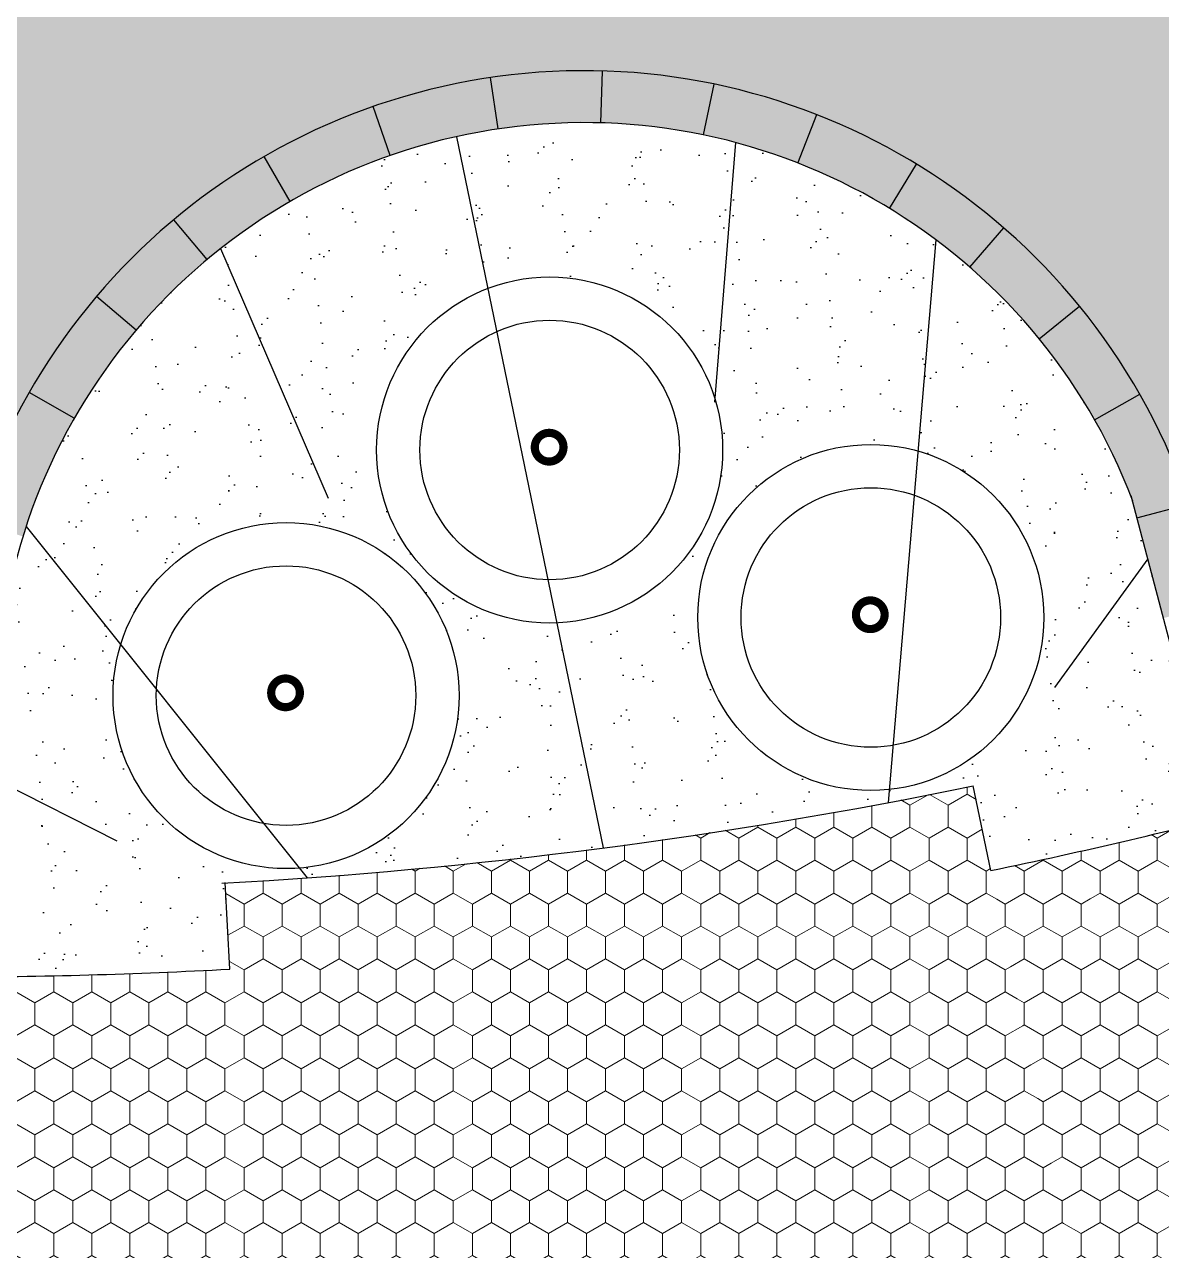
# Model space of a CAD drawing. Header units: millimetres. Extents: x -164772 to 106339, y -135449 to 107526.
# Drawn here: x -68969 to -55824, y -70044 to -55873 of the extents above; entities that cross this region are included whole.
import ezdxf

# ---------------------------------------------------------------- set-up
doc = ezdxf.new("R2010")
doc.units = ezdxf.units.MM
for name, color, linetype, lineweight, true_color in [('graas', 7, 'Continuous', 25, 0x83f83f), ('hatch', 7, 'Continuous', 9, 0x4a4a4a), ('plants', 7, 'Continuous', 30, 0x3d5129)]:
    doc.layers.add(name, color=color, linetype=linetype, lineweight=lineweight, true_color=true_color)
doc.layers.add('paving', color=250, linetype='Continuous', lineweight=25)
doc.layers.add('project line', color=250, linetype='Continuous')
doc.linetypes.add('зигзаг', pattern='A,0.00254,-5.08,[131,ltypeshp.shx,S=5.08,R=0,X=-5.08,Y=0],-10.16,[131,ltypeshp.shx,S=5.08,R=180,X=5.08,Y=0],-5.08', length=20.32254)
pattern_1 = [(90, (0, 0), (-219.9704516, 381), [254, -508]), (210, (0, 0), (-219.9704530418713, -380.9999991675352), [254, -508]), (150, (0, 0), (-439.9409046418711, 8.324647552006501e-07), [-508, 254])]

# ---------------------------------------------------------------- blocks, each defined once
blk = doc.blocks.new('Р')
at = {"layer": 'plants', "const_width": 0.1885352972114263}
blk.add_lwpolyline([(63573.59903664942, 42000.92048726147, 1), (63574.26256520773, 42000.92048726147, 1)], format="xyb", close=True, dxfattribs=at)
at = {"layer": 'plants'}
blk.add_circle((63573.86653953586, 42000.90911318984), 4, dxfattribs=at)
at = {"layer": 'plants', "linetype": 'зигзаг', "ltscale": 0.1}
blk.add_circle((63573.86653953586, 42000.90911318984), 3, dxfattribs=at)

msp = doc.modelspace()

# ---------------------------------------------------------------- hatches: boundary and pattern name
at = {"layer": 'graas'}
h = msp.add_hatch(dxfattribs=at)
h.set_pattern_fill('AR-SAND', color=256, scale=15, angle=90, style=0)
h.set_pattern_definition([(127.5, (20086131.42996069, -35164892.85989393), (-734.1198559940135, -24.00046943976064), [0, -579.1200000000001, 0, -647.7, 0, -619.125]), (97.5, (20086131.42996069, -35164892.85989393), (-1075.237650852531, 674.284924707004), [0, -312.42, 0, -521.9699999999999, 0, -200.0249999999999]), (57.49999999999998, (20086131.42996069, -35165361.48989393), (-2.155777017818464, 1186.488555362187), [0, -190.5, 0, -685.8000000000001, 0, -895.3500000000001]), (47.49999999999999, (20086131.42996069, -35165361.48989393), (-334.3939848858243, 1145.334678708446), [0, -95.24999999999999, 0, -449.5799999999999, 0, -514.35])])
edge = h.paths.add_edge_path()
edge.add_line((-58433.0319895654, -58361.26445328812), (-58640.44768326687, -60806.97448639369))
edge.add_arc((-59184.94050035514, -62731.42962282566), 1999.999999999791, 276.10290720375815, 434.2020149211537, ccw=False)
edge.add_line((-58972.3114519895, -64720.09472479527), (-58984.91175197907, -64868.66921090092))
edge.add_arc((-69924.20366108397, -6709.19830168407), 59179.32209744002, 280.6523815043834, 281.6252557353335)
edge.add_line((-57998.9965628067, -64674.54656748702), (-57797.56512964579, -65653.62086145284))
edge.add_arc((-69929.59031754805, -6709.878420486539), 60179.32209743512, 281.6304156695924, 284.1768749982125)
edge.add_line((-55190.70601616688, -65056.39586289595), (-56165.54876002403, -61353.19416685212))
edge.add_arc((-62499.96794344885, -63798.64849372111), 6790.074613444938, 381.1094893187945, 413.2050473103185)
edge = h.paths.add_edge_path()
edge.add_line((-60746.77292645564, -57238.81461712574), (-63976.17284411743, -57173.66233782798))
edge.add_line((-63976.17284411732, -57173.66233782792), (-63613.74181149418, -58927.62789818931))
edge.add_arc((-62897.70378481438, -60795.0564896897), 2000.000000000327, -87.59494548117777, 110.9785865922318, ccw=False)
edge.add_line((-62813.77619645539, -62793.2947537377), (-62276.72697698111, -65392.31567188499))
edge.add_arc((-69924.20366184998, -6709.198301836806), 59179.3220974395, 277.4248384439818, 280.6523815051381)
edge.add_line((-58984.91175197884, -64868.66921090796), (-58972.31145198927, -64720.09472479504))
edge.add_arc((-59184.94050035327, -62731.42962282566), 1999.999999999999, 269.99999999954565, 276.10290720369983, ccw=False)
edge.add_arc((-59184.94050036864, -62731.42962282566), 2000, 90, 270, ccw=False)
edge.add_arc((-59184.94050035607, -62731.42962282566), 2000, 74.20201492113341, 90.00000000037448, ccw=False)
edge.add_line((-58640.44768326711, -60806.97448639381), (-58433.03198956563, -58361.26445329552))
edge.add_arc((-62499.96794346329, -63798.64849371785), 6790.074613444808, 413.2050473101666, 435.0367363575639)
edge = h.paths.add_edge_path()
edge.add_line((-68949.39902616739, -61674.98374489923), (-67855.53814971923, -63042.06213661791))
edge.add_arc((-65945.18766151583, -63634.14406694607), 1999.999999999995, 89.9999999999772, 162.7800313066361, ccw=False)
edge.add_arc((-65945.18766154144, -63634.14406694607), 2000, 274.5497128217678, 449.99999999923625, ccw=False)
edge.add_line((-65786.5395738937, -65627.84183348106), (-65698.81187456676, -65737.48159177614))
edge.add_arc((-69924.20366185278, -6709.198301843791), 59179.32209743979, 274.0943910816085, 277.424838443984)
edge.add_line((-62276.7269769812, -65392.31567189233), (-62813.77619645548, -62793.29475373776))
edge.add_arc((-62897.70378476083, -60795.05648968597), 1999.999999999999, 269.9999999983683, 272.4050545172944, ccw=False)
edge.add_arc((-62897.70378482369, -60795.05648968597), 2000, 110.9449635245559, 270.00000000016934, ccw=False)
edge.add_line((-63612.645819112, -58927.20802484495), (-63975.57114990741, -57170.85033496936))
edge.add_arc((-62499.96794344885, -63798.64849372856), 6790.074613444908, 102.5515356342103, 161.774351124713)
edge = h.paths.add_edge_path()
edge.add_arc((-62499.96794344792, -63798.64849371785), 6790.074613444996, 161.7743511247456, 174.4706600938763)
edge.add_line((-69258.44825391173, -63144.38772825473), (-69256.12455000951, -66879.3887949398))
edge.add_arc((-69893.56269578476, -6703.442764019552), 60179.32209742756, 270.6069061127367, 273.1422870182734)
edge.add_line((-66594.78706477051, -66792.28438575608), (-66649.28272360879, -65797.83559160221))
edge.add_arc((-69924.20367467197, -6709.198302546009), 59179.32209744604, 273.1371386257433, 273.17230825345274, ccw=False)
edge.add_arc((-69924.20366224999, -6709.198301873128), 59179.32209744005, 273.1371386136987, 274.0943910819944)
edge.add_line((-65698.81187456688, -65737.48159177597), (-65786.53957389017, -65627.84183348088))
edge.add_arc((-65945.18766153771, -63634.14406694607), 1999.999999999999, 270.0000000006595, 274.5497128217678, ccw=False)
edge.add_arc((-65945.18766151583, -63634.14406694607), 2000, 162.7800313066361, 270.0000000000228, ccw=False)
edge.add_line((-67855.53814971894, -63042.06213661791), (-68949.3990261671, -61674.98374489196))
at = {"layer": 'hatch'}
h = msp.add_hatch(dxfattribs=at)
h.set_pattern_fill('HONEY', color=256, scale=80, angle=90, style=0)
h.set_pattern_definition(pattern_1)
edge = h.paths.add_edge_path()
edge.add_line((-64577.02821728103, -49052.04012841774), (-48705.88949177758, -59155.61450100018))
edge.add_line((-48705.8894917772, -59155.61450100034), (-48937.7328066593, -58439.28068467215))
edge.add_arc((-41644.59693642127, -56908.4570660274), 7452.063591593616, 140.9389859133332, 191.8542492930341, ccw=False)
edge.add_line((-47430.94069444043, -52212.55697262888), (-53361.41857772246, -46042.22492574656))
edge.add_arc((-69881.4631222843, -6884.363285362679), 42500.00000002061, 277.1697971159278, 292.87406473853275, ccw=False)
h = msp.add_hatch(dxfattribs=at)
h.set_pattern_fill('HONEY', color=256, scale=80, angle=90, style=0)
h.set_pattern_definition(pattern_1)
edge = h.paths.add_edge_path()
edge.add_arc((-69881.46312228095, -6884.363285387852), 42441.50304751306, 261.6878146805705, 277.1338432271546)
edge.add_line((-64610.75465266201, -48997.31631839597), (-48705.88949968367, -59155.61450420735))
edge.add_line((-48705.88949968367, -59155.61450420735), (-48713.70915101848, -59158.78168932474))
edge.add_arc((-69949.98310074795, -6716.047609711204), 56579.32209750323, 287.93186955487465, 292.04510033798374, ccw=False)
edge.add_arc((-69949.98310080286, -6716.047609737565), 56579.32209749506, 284.76931639378773, 287.9318695549358, ccw=False)
edge.add_line((-55526.33202828587, -61425.9916670145), (-55594.2256800724, -61168.07941600792))
edge.add_arc((-62493.14896465513, -63788.55099189078), 7379.838329297447, 20.79866789771766, 176.0636661298444)
edge.add_line((-69855.57786148721, -63281.94018894662), (-76017.08878788739, -48880.02113978528))
h = msp.add_hatch(dxfattribs=at)
h.set_pattern_fill('HONEY', color=256, scale=80, angle=90, style=0)
h.set_pattern_definition(pattern_1)
h.paths.add_polyline_path([(-54609.54224262414, -64904.57510130382), (-54609.97768425876, -64902.92095943769, -0.01360445591203774), (-57797.83078792952, -65649.99565012143), (-44536.12155442712, -69443.90938270274), (-50472.45146104814, -63653.46443960904, -0.004154322625737792), (-51421.28386548049, -63969.24459515182, -0.01380564712004415)])
h = msp.add_hatch(dxfattribs=at)
h.set_pattern_fill('HONEY', color=256, scale=80, angle=90, style=0)
h.set_pattern_definition(pattern_1)
h.paths.add_polyline_path([(-66649.54838190349, -65794.21038027848), (-66595.0527230653, -66788.65917442502, -0.01355610824650031), (-69856.38822860531, -66879.12800355857), (-75835.60679122646, -66877.22394507048), (-75836.51470413504, -69728.29692321872), (-75837.99562998142, -74378.77343108314), (-69859.61327858437, -74380.67722329307, 0.01361902585042579), (-66184.54565503848, -74279.68263355452), (-66129.82788866646, -75278.1844949354, 0.03701842010442587), (-56084.45210963515, -73978.01572838235), (-56285.96809050049, -72998.53048325186), (-57797.83078792952, -65649.99565012143), (-57999.26222110148, -64670.92135615549, -0.03689967501380997)])
h = msp.add_hatch(dxfattribs=at)
h.set_pattern_fill('HONEY', color=256, scale=80, angle=90, style=0)
h.set_pattern_definition(pattern_1)
h.paths.add_polyline_path([(-57797.83078793324, -65649.99565012143), (-56285.96809050049, -72998.53048324487, 0.01364257027284078), (-52700.13927909713, -72158.94105584496, 0.01407836785642805), (-49053.50157565232, -71088.8383385031, 0.003704231560029727), (-48104.4587770503, -70773.28267110042, 0.01410621822903674), (-44536.121554449, -69443.90938269529)])
at = {"layer": 'project line'}
h = msp.add_hatch(color=256, dxfattribs=at)
h.set_gradient(color1=(87, 85, 98), rotation=55, one_color=1, tint=1, name='INVCURVED')
h.paths.add_polyline_path([(-64937.80092158522, -56821.22389712879), (-64739.92216570517, -57387.65482669645, -0.0473910271462076), (-63492.88381249252, -57080.66133823055), (-63580.56893214052, -56487.10315254745, 0.04739102714627864)])
h = msp.add_hatch(color=256, dxfattribs=at)
h.set_gradient(color1=(87, 85, 98), rotation=45, one_color=1, tint=1, name='INVCURVED')
h.paths.add_polyline_path([(-63580.56893214052, -56487.10315254745), (-63492.88381249252, -57080.66133823055, -0.0438914546674612), (-62305.13702919269, -57010.57373498795), (-62287.86776902228, -56410.82230926999, 0.04389145466743007)])
h = msp.add_hatch(color=256, dxfattribs=at)
h.set_gradient(color1=(87, 85, 98), rotation=45, one_color=1, tint=1, name='INVCURVED')
h.paths.add_polyline_path([(-62287.86776902228, -56410.82230926999), (-62305.13702919269, -57010.57373498795, -0.04408610073300425), (-61118.22464107005, -57149.96077030101), (-60996.07473180191, -56562.52617848101, 0.04408610073303985)])
h = msp.add_hatch(color=256, dxfattribs=at)
h.set_gradient(color1=(87, 85, 98), rotation=45, one_color=1, tint=1, name='INVCURVED')
h.paths.add_polyline_path([(-60996.07473180191, -56562.52617848101), (-61118.22464107005, -57149.96077030101, -0.04196884095290679), (-60027.50048749922, -57474.14631166444), (-59808.9695324542, -56915.3581391987, 0.04196884095292653)])
h = msp.add_hatch(color=256, dxfattribs=at)
h.set_gradient(color1=(87, 85, 98), rotation=55, one_color=1, tint=1, name='INVCURVED')
h.paths.add_polyline_path([(-66197.51563426507, -57398.94529632195), (-65897.3606677738, -57918.47103783251, -0.04698641106320135), (-64739.92216570517, -57387.65482669645), (-64937.80092158522, -56821.22389712879, 0.04698641106311938)])
h = msp.add_hatch(color=256, dxfattribs=at)
h.set_gradient(color1=(87, 85, 98), rotation=45, one_color=1, tint=1, name='INVCURVED')
h.paths.add_polyline_path([(-59808.9695324542, -56915.3581391987), (-60027.50048749922, -57474.14631166444, -0.04358139207105228), (-58968.81657100869, -57998.53933381425), (-58656.73578241169, -57486.08876899067, 0.04358139207107762)])
h = msp.add_hatch(color=256, dxfattribs=at)
h.set_gradient(color1=(87, 85, 98), rotation=55, one_color=1, tint=1, name='INVCURVED')
edge = h.paths.add_edge_path()
edge.add_spline(control_points=[(-67122.985448723, -58031.8596642613), (-67094.4804305409, -58148.05796495076), (-67065.19444294953, -58264.03277338292), (-67035.06650707107, -58379.74801039691)], knot_values=[131.5282220202197, 131.5282220202197, 131.5282220202197, 131.5282220202197, 132.2435473939145, 132.2435473939145, 132.2435473939145, 132.2435473939145], degree=3, periodic=0)
edge.add_line((-67035.066507072, -58379.74801039691), (-66858.47678232963, -58590.74794446879))
edge.add_arc((-62500.56963765556, -63797.83528525564), 6790.074613446561, 120.0170889724815, 129.9265822498287, ccw=False)
edge.add_line((-65897.3606677738, -57918.47103783251), (-66197.51563426427, -57398.9452963236))
edge.add_arc((-62500.56963765556, -63797.83528525564), 7390.07461344664, 120.0170889724804, 128.7181417285485)
edge = h.paths.add_edge_path()
edge.add_line((-67243.5600745839, -58130.62746239356), (-67035.06650707185, -58379.74801039726))
edge.add_spline(control_points=[(-67035.06650707107, -58379.74801039691), (-67065.19444294953, -58264.03277338478), (-67094.4804305409, -58148.05796495262), (-67122.985448723, -58031.8596642613)], knot_values=[131.5282220202189, 131.5282220202189, 131.5282220202189, 131.5282220202189, 132.2435473939145, 132.2435473939145, 132.2435473939145, 132.2435473939145], degree=3, periodic=0)
edge.add_arc((-62500.56963765556, -63797.83528525564), 7390.074613446639, 128.7181417285496, 129.9265822498262)
h = msp.add_hatch(color=256, dxfattribs=at)
h.set_gradient(color1=(87, 85, 98), rotation=45, one_color=1, tint=1, name='INVCURVED')
h.paths.add_polyline_path([(-58656.73578241169, -57486.08876899067), (-58968.81657100869, -57998.53933381425, -0.04241753349682425), (-58040.79809680329, -58677.72287832895), (-57646.71363133872, -58225.28787296354, 0.04241753349669924)])
h = msp.add_hatch(color=256, dxfattribs=at)
h.set_gradient(color1=(87, 85, 98), rotation=90.00000000000003, one_color=1, tint=1, name='INVCURVED')
edge = h.paths.add_edge_path()
edge.add_line((-68136.84843762712, -59018.13193867584), (-67679.23908225748, -59406.19595128029))
edge.add_arc((-62500.56963765556, -63797.83528525564), 6790.074613446563, 131.0124168083842, 139.7012339363895, ccw=False)
edge.add_spline(control_points=[(-66956.36985001787, -58674.26643886599), (-66983.23547144076, -58576.29598302855), (-67009.4552038338, -58478.11578562013), (-67035.06650707107, -58379.74801039691)], knot_values=[130.9201347243049, 130.9201347243049, 130.9201347243049, 130.9201347243049, 131.5282220202197, 131.5282220202197, 131.5282220202197, 131.5282220202197], degree=3, periodic=0)
edge.add_line((-67035.066507072, -58379.74801039691), (-67243.56007458405, -58130.62746239321))
edge.add_arc((-62500.56963765556, -63797.83528525564), 7390.074613446639, 129.9265822498262, 139.7012339364017)
edge = h.paths.add_edge_path()
edge.add_spline(control_points=[(-67035.06650707107, -58379.74801039691), (-67012.87316596536, -58464.98809244666), (-66990.22295549493, -58550.0873223431), (-66967.09150095684, -58635.031278389)], knot_values=[131.0012871487123, 131.0012871487123, 131.0012871487123, 131.0012871487123, 131.5282220202189, 131.5282220202189, 131.5282220202189, 131.5282220202189], degree=3, periodic=0)
edge.add_spline(control_points=[(-66967.09150095684, -58635.031278389), (-66963.52906142622, -58648.11336565665), (-66959.95520745804, -58661.19177004691), (-66956.36985001508, -58674.26643887717)], knot_values=[130.9201347242825, 130.9201347242825, 130.9201347242825, 130.9201347242825, 131.0012871487124, 131.0012871487124, 131.0012871487124, 131.0012871487124], degree=3, periodic=0)
edge.add_arc((-62500.56963765556, -63797.83528525564), 6790.074613446562, 129.926582249828, 131.0124168083838, ccw=False)
edge.add_line((-66858.47678232873, -58590.74794446905), (-67035.06650707201, -58379.74801039536))
h = msp.add_hatch(color=256, dxfattribs=at)
h.set_gradient(color1=(87, 85, 98), rotation=90.00000000000003, one_color=1, tint=1, name='INVCURVED')
h.paths.add_polyline_path([(-57646.71363133872, -58225.28787296354), (-58040.79809680329, -58677.72287832895, -0.04260208183487112), (-57237.54386304812, -59507.65196143459), (-56772.48042199089, -59128.55303530577, 0.04260208183493213)])
h = msp.add_hatch(color=256, dxfattribs=at)
h.set_gradient(color1=(87, 85, 98), rotation=90.00000000000003, one_color=1, tint=1, name='INVCURVED')
h.paths.add_polyline_path([(-68913.65819237595, -60125.57467609127), (-68392.97966961497, -60423.72543650396, -0.04585775444871606), (-67679.23908225754, -59406.19595128061), (-68136.84843762712, -59018.13193867584, 0.04585775444858581)])
h = msp.add_hatch(color=256, dxfattribs=at)
h.set_gradient(color1=(87, 85, 98), rotation=90.00000000000003, one_color=1, tint=1, name='INVCURVED')
h.paths.add_polyline_path([(-56772.48042199089, -59128.55303530577, -0.04183317760120737), (-56075.16079507143, -60147.17452342711), (-56596.83960174237, -60443.57159269597, 0.04183317760122206), (-57237.54386304812, -59507.65196143459)])
h = msp.add_hatch(color=256, dxfattribs=at)
h.set_gradient(color1=(87, 85, 98), rotation=90.00000000000003, one_color=1, tint=1, name='INVCURVED')
h.paths.add_polyline_path([(-69560.1982091994, -61612.6929045063), (-68987.02711628265, -61790.10456772098, -0.05502290053888259), (-68392.97966961497, -60423.72543650396), (-68913.65819237595, -60125.57467609127, 0.0550229005389339)])
h = msp.add_hatch(color=256, dxfattribs=at)
h.set_gradient(color1=(87, 85, 98), rotation=90.00000000000003, one_color=1, tint=1, name='INVCURVED')
h.paths.add_polyline_path([(-56075.16079507143, -60147.17452342711), (-56596.83960174237, -60443.57159269597, -0.0370791310818358), (-56166.15045425183, -61352.38095832798), (-56107.76140124937, -61574.18744093268), (-55527.52886566779, -61421.44515912184), (-55594.22568006934, -61168.07941601328, 0.03823250499147576)])
h = msp.add_hatch(color=256, dxfattribs=at)
h.set_gradient(color1=(87, 85, 98), rotation=90.00000000000003, one_color=1, tint=1, name='INVCURVED')
h.paths.add_polyline_path([(-56107.76140124937, -61574.18744093268), (-55802.27683762582, -62734.65251209396), (-55222.04430204518, -62581.91023028358), (-55527.52886566779, -61421.44515912184)])

# ---------------------------------------------------------------- linework, layer by layer
at = {"layer": 'paving'}
for p, q in [((-55190.54625575179, -65058.47524411041), (-56174.4582156537, -61320.82169781295)), ((-57798.16682385541, -65652.80765297632), (-57999.5982570162, -64673.73335901038)), ((-66595.38875898048, -66791.47117728317), (-66650.1275405663, -65792.5858256714))]:
    msp.add_line(p, q, dxfattribs=at)
for centre, radius, start, end in [((-62500.56963765556, -63797.83528525564), 7390.074613446566, 20.84552980374597, 174.7015226059788), ((-62500.56963765556, -63797.83528525564), 6790.074613446566, 20.84552980374597, 174.7015226059788), ((-69924.80535616612, -6708.385093377861), 59179.32209744685, 273.1371386134157, 281.6252557361494), ((-69930.19201188328, -6709.065212028059), 60179.32209744686, 281.6304156697612, 284.7481349610244), ((-69894.16438984897, -6702.629555519163), 60179.32209744686, 270.0356461500967, 273.1422870180467)]:
    msp.add_arc(centre, radius, start, end, dxfattribs=at)
at = {"layer": 'project line'}
for p, q in [((-63492.88381249252, -57080.66133823055), (-63580.56893214052, -56487.10315254745)), ((-62305.13702919269, -57010.57373498795), (-62287.86776902228, -56410.82230926999)), ((-61118.22464107005, -57149.96077030101), (-60996.07473180191, -56562.52617848101)), ((-64739.92216570517, -57387.65482669645), (-64937.80092158522, -56821.22389712879)), ((-60027.50048749875, -57474.14631166305), (-59808.9695324542, -56915.3581391987)), ((-63976.17284411732, -57170.03712649639), (-62277.32867119116, -65391.50246341941)), ((-60747.37462066514, -57238.00140865608), (-60990.11609957441, -60237.43536481583)), ((-65897.3606677738, -57918.47103783251), (-66197.51563426507, -57398.94529632195)), ((-58968.81657100869, -57998.53933381425), (-58656.73578241169, -57486.08876899067)), ((-66858.47678232873, -58590.74794446905), (-67243.56007458297, -58130.62746239356)), ((-58040.79809680329, -58677.72287832895), (-57646.71363133872, -58225.28787296354)), ((-58433.63368377536, -58360.45124481847), (-58985.51344618881, -64867.85600243877)), ((-66701.08801048835, -58462.97271386017), (-65458.24333990672, -61347.82112232312)), ((-67679.23908225754, -59406.19595128061), (-68136.84843762712, -59018.13193867584)), ((-57237.54386304626, -59507.65196143459), (-56772.48042198903, -59128.55303530577)), ((-68392.9796696159, -60423.72543650396), (-68913.65819237595, -60125.57467609127)), ((-56596.8396017433, -60443.57159269597), (-56075.16079507143, -60147.17452342711)), ((-56107.76140124657, -61574.18744093268), (-55527.52886566686, -61421.44515912184)), ((-68950.00072037363, -61674.17053642259), (-65699.41356877312, -65736.66838331004)), ((-55982.24877754393, -62050.9808149477), (-57060.64474716019, -63537.81720707468)), ((-69258.12944804998, -64623.13856421733), (-67901.45227313256, -65309.92617879804))]:
    msp.add_line(p, q, dxfattribs=at)

# ---------------------------------------------------------------- block references
at = {"layer": 'graas', "xscale": 500, "yscale": 500, "zscale": 500, "rotation": 90}
for p in [(20937556.8528101, -31847724.70104629), (20941269.61609455, -31849661.07417943), (20934509.3689334, -31850563.78862355)]:
    msp.add_blockref('Р', p, dxfattribs=at)

doc.saveas('drawing.dxf')
